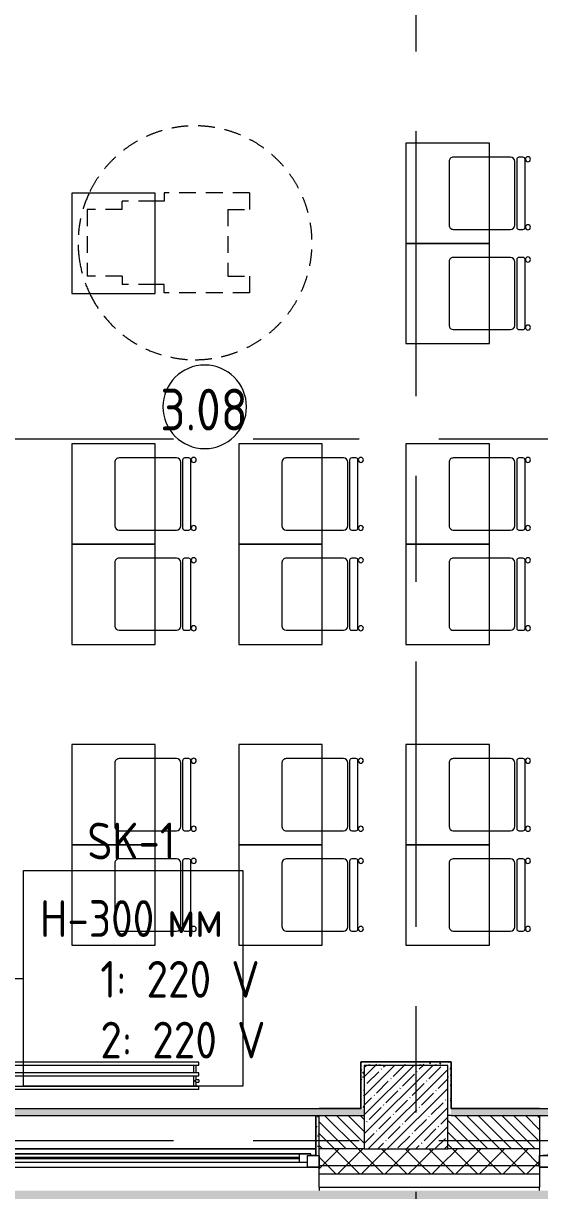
# Model space of a CAD drawing. Header units: millimetres. Extents: x 35111 to 235598, y -8553 to 29000.
# Drawn here: x 78310 to 81400, y 3300 to 10287 of the extents above; entities that cross this region are included whole.
import ezdxf

# ---------------------------------------------------------------- set-up
doc = ezdxf.new("R2010")
doc.units = ezdxf.units.MM
doc.linetypes.add('200_ШТРИХ__ш1_п0_6_', pattern=[160, 100, -60])
doc.linetypes.add('Осевая', pattern=[3175, 635, -476.25, 1587.5, -476.25])
for name, color, linetype, lineweight in [('A-AREA-IDEN', 7, 'Continuous', 9), ('A-GLAZ', 7, 'Continuous', 9), ('A-GLAZ-1', 7, 'Continuous', 13), ('A-WALL', 7, 'Continuous', 9), ('E-ELEC-FIXT-IDEN', 7, 'Continuous', 9), ('I-WALL', 7, 'Continuous', 9), ('M-EQPM', 7, 'Continuous', 9), ('S-COLS', 7, 'Continuous', 9), ('Оси-2', 7, 'Осевая', 9)]:
    doc.layers.add(name, color=color, linetype=linetype, lineweight=lineweight)
for name, color, linetype, lineweight, true_color in [('A-DETL-GENF-1', 7, 'Continuous', 9, 0xd4d4d4), ('A-WALL-1', 7, 'Continuous', 9, 0x3c3c3c), ('A-WALL-FNSH-1', 7, 'Continuous', 9, 0x3c3c3c), ('I-FURN-1', 7, 'Continuous', 9, 0xf0f0f0), ('I-FURN-2', 7, '200_ШТРИХ__ш1_п0_6_', 9, 0xf0f0f0)]:
    doc.layers.add(name, color=color, linetype=linetype, lineweight=lineweight, true_color=true_color)
doc.styles.add('GOST Common', font='GOST_Common.ttf', dxfattribs={"width": 0.9, "height": 250})
doc.styles.add('GOST Common_1', font='GOST_Common.ttf', dxfattribs={"width": 0.9, "height": 220})
pattern_1 = [(45, (0, 0), (-70.71068, 70.71068), []), (135, (0, 0), (-70.71068, -70.71068), [])]
pattern_2 = [(0, (0, 0), (121.92, 30.48), [10.058, -81.382, 10.058, -81.382, -487.68]), (0, (0, 0), (121.92, 30.48), [-182.88, 10.058, -172.822, 10.058, -81.382, -213.36]), (0, (0, 0), (121.92, 30.48), [-457.2, 10.058, -50.902, 10.058, -142.342]), (120, (45.72, 15.24), (-87.356454, 90.345817), [10.058, -81.382, 10.058, -81.382, -487.68]), (120, (45.72, 15.24), (-87.356454, 90.345817), [-182.88, 10.058, -172.822, 10.058, -81.382, -213.36]), (120, (45.72, 15.24), (-87.356454, 90.345817), [-457.2, 10.058, -50.902, 10.058, -142.342]), (240, (60.96, 76.2), (-34.563546, -120.825817), [10.058, -81.382, 10.058, -81.382, -487.68]), (240, (60.96, 76.2), (-34.563546, -120.825817), [-182.88, 10.058, -172.822, 10.058, -81.382, -213.36]), (240, (60.96, 76.2), (-34.563546, -120.825817), [-457.2, 10.058, -50.902, 10.058, -142.342])]

# ---------------------------------------------------------------- blocks, each defined once
blk = doc.blocks.new('BSC_Колонна _Прямоугольная - 500х500-V12-План размещения напольных электротехнических лючков и розеток 3 этажа в осях 12-23')
at = {"layer": 'S-COLS'}
h = blk.add_hatch(dxfattribs=at)
h.set_pattern_fill('FP_13', color=256, style=0, pattern_type=2)
h.set_pattern_definition([(45, (-80600, -3800), (-57.02463, 57.02463), []), (45, (-80542.975, -3800), (-57.02463, 57.02463), [100.806, -20.161, 3.353, -16.808])])
h.paths.add_polyline_path([(-250, -250), (250, -250), (250, 250), (-250, 250), (-250, 246.3)])
for p, q in [((250, 250), (-250, 250)), ((-250, 250), (-250, -250)), ((250, -250), (250, 250)), ((-250, -250), (250, -250))]:
    blk.add_line(p, q, dxfattribs=at)
blk = doc.blocks.new('120_Окно_СКБ_2Ст - 120_Окно_СКБ_2Ст 3000х2500 _мал_створка слева_-22809161-План размещения напольных электротехнических лючков и розеток 3 этажа в осях 12-23')
at = {"layer": 'A-GLAZ'}
for p, q in [((1500, -5), (-1500, -5)), ((-1380, -55), (550, -55)), ((550, -65), (-1380, -65)), ((720, -55), (1380, -55)), ((1380, -65), (720, -65)), ((-1480, -75), (-1450, -75)), ((620, -75), (650, -75)), ((1450, -75), (1480, -75))]:
    blk.add_line(p, q, dxfattribs=at)
at = {"layer": 'A-GLAZ-1'}
for p, q in [((-1500, -75), (-1500, -5)), ((-1500, -5), (-1430, -5)), ((-1430, -5), (-1430, -75)), ((600, -35), (-1430, -35)), ((-1430, -35), (-1430, -75)), ((-1380, -85), (-1380, -35)), ((550, -85), (550, -35)), ((600, -75), (600, -5)), ((600, -5), (670, -5)), ((600, -75), (600, -35)), ((670, -5), (670, -75)), ((1430, -35), (670, -35)), ((670, -35), (670, -75)), ((720, -85), (720, -35)), ((1380, -85), (1380, -35)), ((1430, -75), (1430, -5)), ((1430, -5), (1500, -5)), ((1430, -75), (1430, -35)), ((1500, -5), (1500, -75)), ((-1430, -75), (-1500, -75)), ((-1430, -75), (-1450, -75)), ((-1450, -75), (-1450, -85)), ((-1450, -85), (620, -85)), ((620, -85), (-1450, -85)), ((670, -75), (600, -75)), ((620, -75), (600, -75)), ((620, -85), (620, -75)), ((670, -75), (650, -75)), ((650, -75), (650, -85)), ((650, -85), (1450, -85)), ((1450, -85), (650, -85)), ((1500, -75), (1430, -75)), ((1450, -75), (1430, -75)), ((1450, -85), (1450, -75))]:
    blk.add_line(p, q, dxfattribs=at)
blk = doc.blocks.new('120_Окно_СКБ_1Ст - 120_Окно_СКБ_1Ст 900х2500_h_-19906774-План размещения напольных электротехнических лючков и розеток 3 этажа в осях 12-23')
at = {"layer": 'A-GLAZ'}
for p, q in [((450, -5), (-450, -5)), ((-330, -55), (330, -55)), ((330, -65), (-330, -65)), ((-430, -75), (-400, -75)), ((400, -75), (430, -75))]:
    blk.add_line(p, q, dxfattribs=at)
at = {"layer": 'A-GLAZ-1'}
for p, q in [((-450, -75), (-450, -5)), ((-450, -5), (-380, -5)), ((-380, -5), (-380, -75)), ((380, -35), (-380, -35)), ((-380, -35), (-380, -75)), ((-330, -85), (-330, -35)), ((330, -85), (330, -35)), ((380, -75), (380, -5)), ((380, -5), (450, -5)), ((380, -75), (380, -35)), ((450, -5), (450, -75)), ((-380, -75), (-450, -75)), ((-380, -75), (-400, -75)), ((-400, -75), (-400, -85)), ((-400, -85), (400, -85)), ((400, -85), (-400, -85)), ((450, -75), (380, -75)), ((400, -75), (380, -75)), ((400, -85), (400, -75))]:
    blk.add_line(p, q, dxfattribs=at)
blk = doc.blocks.new('Стол базовый прямоугольный - 1_7а-25476368-План размещения напольных электротехнических лючков и розеток 3 этажа в осях 12-23')
at = {"layer": 'I-FURN-1'}
for p, q in [((250, 300), (-250, 300)), ((-250, 300), (-250, -300)), ((250, -300), (250, 300)), ((-250, -300), (250, -300))]:
    blk.add_line(p, q, dxfattribs=at)
blk = doc.blocks.new('Стул Breuer - 1_9а-25403171-План размещения напольных электротехнических лючков и розеток 3 этажа в осях 12-23')
at = {"layer": 'I-FURN-1'}
for p, q in [((-215.9, 215.9), (-215.9, 0)), ((190.5, 241.3), (-190.5, 241.3)), ((215.9, 0), (215.9, 215.9)), ((-215.9, 0), (-215.9, -127)), ((215.9, -127), (215.9, 0)), ((-215.9, -176.2), (-215.9, -200.8)), ((203.2, -163.5), (-203.2, -163.5)), ((-190.5, -152.4), (190.5, -152.4)), ((215.9, -200.8), (215.9, -176.2)), ((-203.2, -213.5), (203.2, -213.5))]:
    blk.add_line(p, q, dxfattribs=at)
for centre, radius, start, end in [((-190.5, 215.9), 25.4, 90, 180), ((190.5, 215.9), 25.4, 0, 90), ((-190.5, -127), 25.4, 180, 270), ((190.5, -127), 25.4, 270, 360), ((-203.2, -176.2), 12.7, 90, 180), ((-203.2, -200.8), 12.7, 180, 270), ((203.2, -176.2), 12.7, 360, 90), ((203.2, -200.8), 12.7, 270, 360), ((-203.5, -230.6), 15.1, 360, 180), ((-203.5, -230.6), 15.1, 180, 360), ((203.7, -230.6), 15.1, 360, 180), ((203.7, -230.6), 15.1, 180, 360)]:
    blk.add_arc(centre, radius, start, end, dxfattribs=at)
blk = doc.blocks.new('Стул Breuer - 1_9а-V102-План размещения напольных электротехнических лючков и розеток 3 этажа в осях 12-23')
at = {"layer": 'I-FURN-1'}
for p, q in [((-215.9, 215.9), (-215.9, 0)), ((190.5, 241.3), (-190.5, 241.3)), ((215.9, 0), (215.9, 215.9)), ((-215.9, 0), (-215.9, -127)), ((215.9, -127), (215.9, 0)), ((-215.9, -176.2), (-215.9, -200.8)), ((203.2, -163.5), (-203.2, -163.5)), ((-190.5, -152.4), (190.5, -152.4)), ((215.9, -200.8), (215.9, -176.2)), ((-203.2, -213.5), (203.2, -213.5))]:
    blk.add_line(p, q, dxfattribs=at)
for centre, radius, start, end in [((-190.5, 215.9), 25.4, 135, 180), ((-190.5, 215.9), 25.4, 90, 135), ((190.5, 215.9), 25.4, 0, 90), ((-190.5, -127), 25.4, 180, 270), ((190.5, -127), 25.4, 270, 360), ((-203.2, -176.2), 12.7, 90, 180), ((-203.2, -200.8), 12.7, 180, 270), ((203.2, -176.2), 12.7, 360, 90), ((203.2, -200.8), 12.7, 270, 360), ((-203.5, -230.6), 15.1, 360, 180), ((-203.5, -230.6), 15.1, 180, 360), ((203.7, -230.6), 15.1, 360, 180), ((203.7, -230.6), 15.1, 180, 360)]:
    blk.add_arc(centre, radius, start, end, dxfattribs=at)
blk = doc.blocks.new('Стул Breuer - 1_9а-V94-План размещения напольных электротехнических лючков и розеток 3 этажа в осях 12-23')
at = {"layer": 'I-FURN-1'}
for p, q in [((-215.9, 215.9), (-215.9, 0)), ((190.5, 241.3), (-190.5, 241.3)), ((215.9, 0), (215.9, 215.9)), ((-215.9, 0), (-215.9, -127)), ((215.9, -127), (215.9, 0)), ((-215.9, -176.2), (-215.9, -200.8)), ((203.2, -163.5), (-203.2, -163.5)), ((-190.5, -152.4), (190.5, -152.4)), ((215.9, -200.8), (215.9, -176.2)), ((-203.2, -213.5), (203.2, -213.5))]:
    blk.add_line(p, q, dxfattribs=at)
for centre, radius, start, end in [((-190.5, 215.9), 25.4, 90, 180), ((190.5, 215.9), 25.4, 15, 90), ((190.5, 215.9), 25.4, 0, 15), ((-190.5, -127), 25.4, 180, 270), ((190.5, -127), 25.4, 270, 360), ((-203.2, -176.2), 12.7, 90, 180), ((-203.2, -200.8), 12.7, 180, 270), ((203.2, -176.2), 12.7, 360, 90), ((203.2, -200.8), 12.7, 270, 360), ((-203.5, -230.6), 15.1, 360, 180), ((-203.5, -230.6), 15.1, 180, 360), ((203.7, -230.6), 15.1, 360, 180), ((203.7, -230.6), 15.1, 180, 360)]:
    blk.add_arc(centre, radius, start, end, dxfattribs=at)
blk = doc.blocks.new('FRT_2D_Символ _разворот МГН_1 - D1_4_Символ доступности разворота МГН _360__-V109-План размещения напольных электротехнических лючков и розеток 3 этажа в осях 12-23')
at = {"layer": 'I-FURN-2'}
for p, q in [((-300, 325.4), (-300, -185.8)), ((-300, 325.4), (-200, 325.4)), ((-200, 195.4), (-200, 325.4)), ((200, 325.4), (300, 325.4)), ((200, 195.4), (200, 325.4)), ((300, 325.4), (300, -185.8)), ((-200, 195.4), (200, 195.4)), ((-300, -185.8), (-250, -185.8)), ((-250, -185.8), (-250, -238.4)), ((300, -185.8), (250, -185.8)), ((250, -185.8), (250, -238.4)), ((-250, -238.4), (-250, -435.8)), ((250, -238.4), (250, -435.8)), ((-200, -435.8), (-250, -435.8)), ((-200, -435.8), (-200, -645.8)), ((200, -435.8), (250, -435.8)), ((200, -435.8), (200, -645.8)), ((-200, -645.8), (200, -645.8))]:
    blk.add_line(p, q, dxfattribs=at)
for start, end in [(360, 244.88338), (295.74022, 360), (244.88338, 276.92308), (276.92308, 295.74022)]:
    blk.add_arc((0, 0), 700, start, end, dxfattribs=at)
blk = doc.blocks.new('Стул Breuer - 1_9а-V110-План размещения напольных электротехнических лючков и розеток 3 этажа в осях 12-23')
at = {"layer": 'I-FURN-1'}
for p, q in [((-215.9, 215.9), (-215.9, 0)), ((190.5, 241.3), (-190.5, 241.3)), ((215.9, 0), (215.9, 215.9)), ((-215.9, 0), (-215.9, -127)), ((215.9, -127), (215.9, 0)), ((-215.9, -176.2), (-215.9, -200.8)), ((203.2, -163.5), (-203.2, -163.5)), ((-190.5, -152.4), (190.5, -152.4)), ((215.9, -200.8), (215.9, -176.2)), ((-203.2, -213.5), (203.2, -213.5))]:
    blk.add_line(p, q, dxfattribs=at)
for centre, radius, start, end in [((-190.5, 215.9), 25.4, 105, 180), ((-190.5, 215.9), 25.4, 90, 105), ((190.5, 215.9), 25.4, 60, 90), ((190.5, 215.9), 25.4, 0, 60), ((-190.5, -127), 25.4, 180, 270), ((190.5, -127), 25.4, 270, 360), ((-203.2, -176.2), 12.7, 90, 180), ((-203.2, -200.8), 12.7, 180, 270), ((203.2, -176.2), 12.7, 360, 90), ((203.2, -200.8), 12.7, 270, 360), ((-203.5, -230.6), 15.1, 360, 180), ((-203.5, -230.6), 15.1, 180, 360), ((203.7, -230.6), 15.1, 360, 180), ((203.7, -230.6), 15.1, 180, 360)]:
    blk.add_arc(centre, radius, start, end, dxfattribs=at)
blk = doc.blocks.new('Стул Breuer - 1_9а-V111-План размещения напольных электротехнических лючков и розеток 3 этажа в осях 12-23')
at = {"layer": 'I-FURN-1'}
for p, q in [((-215.9, 215.9), (-215.9, 0)), ((190.5, 241.3), (-190.5, 241.3)), ((215.9, 0), (215.9, 215.9)), ((-215.9, 0), (-215.9, -127)), ((215.9, -127), (215.9, 0)), ((-215.9, -176.2), (-215.9, -200.8)), ((203.2, -163.5), (-203.2, -163.5)), ((-190.5, -152.4), (190.5, -152.4)), ((215.9, -200.8), (215.9, -176.2)), ((-203.2, -213.5), (203.2, -213.5))]:
    blk.add_line(p, q, dxfattribs=at)
for centre, radius, start, end in [((-190.5, 215.9), 25.4, 90, 180), ((190.5, 215.9), 25.4, 75, 90), ((190.5, 215.9), 25.4, 45, 75), ((190.5, 215.9), 25.4, 0, 45), ((-190.5, -127), 25.4, 180, 270), ((190.5, -127), 25.4, 270, 360), ((-203.2, -176.2), 12.7, 90, 180), ((-203.2, -200.8), 12.7, 180, 270), ((203.2, -176.2), 12.7, 360, 90), ((203.2, -200.8), 12.7, 270, 360), ((-203.5, -230.6), 15.1, 360, 180), ((-203.5, -230.6), 15.1, 180, 360), ((203.7, -230.6), 15.1, 360, 180), ((203.7, -230.6), 15.1, 180, 360)]:
    blk.add_arc(centre, radius, start, end, dxfattribs=at)
blk = doc.blocks.new('Стул Breuer - 1_9а-V112-План размещения напольных электротехнических лючков и розеток 3 этажа в осях 12-23')
at = {"layer": 'I-FURN-1'}
for p, q in [((-215.9, 215.9), (-215.9, 0)), ((190.5, 241.3), (-190.5, 241.3)), ((215.9, 0), (215.9, 215.9)), ((-215.9, 0), (-215.9, -127)), ((215.9, -127), (215.9, 0)), ((-215.9, -176.2), (-215.9, -200.8)), ((203.2, -163.5), (-203.2, -163.5)), ((-190.5, -152.4), (190.5, -152.4)), ((215.9, -200.8), (215.9, -176.2)), ((-203.2, -213.5), (203.2, -213.5))]:
    blk.add_line(p, q, dxfattribs=at)
for centre, radius, start, end in [((-190.5, 215.9), 25.4, 105, 180), ((-190.5, 215.9), 25.4, 90, 105), ((190.5, 215.9), 25.4, 75, 90), ((190.5, 215.9), 25.4, 30, 75), ((190.5, 215.9), 25.4, 0, 30), ((-190.5, -127), 25.4, 180, 270), ((190.5, -127), 25.4, 270, 360), ((-203.2, -176.2), 12.7, 90, 180), ((-203.2, -200.8), 12.7, 180, 270), ((203.2, -176.2), 12.7, 360, 90), ((203.2, -200.8), 12.7, 270, 360), ((-203.5, -230.6), 15.1, 360, 180), ((-203.5, -230.6), 15.1, 180, 360), ((203.7, -230.6), 15.1, 360, 180), ((203.7, -230.6), 15.1, 180, 360)]:
    blk.add_arc(centre, radius, start, end, dxfattribs=at)
blk = doc.blocks.new('Стул Breuer - 1_9а-V113-План размещения напольных электротехнических лючков и розеток 3 этажа в осях 12-23')
at = {"layer": 'I-FURN-1'}
for p, q in [((-215.9, 215.9), (-215.9, 0)), ((190.5, 241.3), (-190.5, 241.3)), ((215.9, 0), (215.9, 215.9)), ((-215.9, 0), (-215.9, -127)), ((215.9, -127), (215.9, 0)), ((-215.9, -176.2), (-215.9, -200.8)), ((203.2, -163.5), (-203.2, -163.5)), ((-190.5, -152.4), (190.5, -152.4)), ((215.9, -200.8), (215.9, -176.2)), ((-203.2, -213.5), (203.2, -213.5))]:
    blk.add_line(p, q, dxfattribs=at)
for centre, radius, start, end in [((-190.5, 215.9), 25.4, 105, 180), ((-190.5, 215.9), 25.4, 90, 105), ((190.5, 215.9), 25.4, 0, 90), ((-190.5, -127), 25.4, 180, 270), ((190.5, -127), 25.4, 270, 360), ((-203.2, -176.2), 12.7, 90, 180), ((-203.2, -200.8), 12.7, 180, 270), ((203.2, -176.2), 12.7, 360, 90), ((203.2, -200.8), 12.7, 270, 360), ((-203.5, -230.6), 15.1, 360, 180), ((-203.5, -230.6), 15.1, 180, 360), ((203.7, -230.6), 15.1, 360, 180), ((203.7, -230.6), 15.1, 180, 360)]:
    blk.add_arc(centre, radius, start, end, dxfattribs=at)
blk = doc.blocks.new('radiator_prado_classic_z_tip_30_po exemplyaru - Classic Z Тип 30-500-30677899-План размещения напольных электротехнических лючков и розеток 3 этажа в осях 12-23')
at = {"layer": 'M-EQPM'}
for p, q in [((0, 228), (0, 210)), ((1600, 228), (0, 228)), ((0, 210), (1600, 210)), ((17.5, 210), (17.5, 164)), ((32.5, 164), (32.5, 210)), ((1567.5, 210), (1567.5, 164)), ((1582.5, 164), (1582.5, 210)), ((1600, 210), (1600, 228)), ((1600, 164), (0, 164)), ((0, 164), (0, 146)), ((0, 146), (1600, 146)), ((17.5, 146), (17.5, 121.5)), ((32.5, 82), (32.5, 146)), ((1567.5, 146), (1567.5, 82)), ((1582.5, 121.5), (1582.5, 146)), ((1600, 146), (1600, 164)), ((17.5, 121.5), (0, 121.5)), ((17.5, 121.5), (0, 121.5)), ((0, 121.5), (0, 121.2)), ((0, 106.5), (0, 121.5)), ((0, 121.2), (0, 121.2)), ((0, 106.8), (0, 106.5)), ((0, 106.8), (0, 106.8)), ((0, 106.5), (17.5, 106.5)), ((0, 106.5), (17.5, 106.5)), ((1600, 82), (0, 82)), ((0, 82), (0, 64)), ((17.5, 106.5), (17.5, 82)), ((1600, 121.5), (1582.5, 121.5)), ((1600, 121.5), (1582.5, 121.5)), ((1582.5, 82), (1582.5, 106.5)), ((1582.5, 106.5), (1600, 106.5)), ((1582.5, 106.5), (1600, 106.5)), ((1600, 121.5), (1600, 106.5)), ((1600, 121.2), (1600, 121.5)), ((1600, 121.5), (1600, 121.2)), ((1600, 121.2), (1600, 121.5)), ((1600, 106.5), (1600, 106.8)), ((1600, 106.8), (1600, 106.5)), ((1600, 106.5), (1600, 106.8)), ((1600, 64), (1600, 82)), ((1600, 64), (0, 64))]:
    blk.add_line(p, q, dxfattribs=at)
for points, knots in [([(25, 114), (24.5, 114.5), (23.6, 115.4), (22.4, 116.6), (21.6, 117.4), (21.1, 117.9), (20.8, 118.2), (20.5, 118.5), (20.2, 118.8), (19.8, 119.1), (19.6, 119.4), (19.3, 119.7), (19, 120), (18.7, 120.3), (18.5, 120.5), (18.3, 120.7), (18.1, 120.9), (17.9, 121.1), (17.8, 121.2), (17.7, 121.3), (17.5, 121.5), (17.5, 121.5), (17.5, 121.5)], [0, 0, 0, 0, 0.142857, 0.285714, 0.357143, 0.392857, 0.428571, 0.464286, 0.5, 0.535714, 0.571429, 0.607143, 0.642857, 0.678571, 0.714286, 0.75, 0.785714, 0.821429, 0.857143, 0.892857, 0.928571, 1, 1, 1, 1]), ([(17.5, 106.5), (17.5, 106.5), (17.5, 106.5), (17.7, 106.7), (17.8, 106.8), (17.9, 106.9), (18.1, 107.1), (18.3, 107.3), (18.5, 107.5), (18.7, 107.7), (19, 108), (19.3, 108.3), (19.6, 108.6), (19.8, 108.9), (20.3, 109.3), (20.7, 109.7), (21.1, 110.1), (21.6, 110.6), (22.4, 111.4), (23.6, 112.6), (24.5, 113.5), (25, 114)], [0, 0, 0, 0, 0.071429, 0.107143, 0.142857, 0.178571, 0.214286, 0.25, 0.285714, 0.321429, 0.357143, 0.392857, 0.428571, 0.464286, 0.5, 0.571429, 0.607143, 0.642857, 0.714286, 0.857143, 1, 1, 1, 1]), ([(1575, 114), (1575.5, 114.5), (1576.4, 115.4), (1577.6, 116.6), (1578.4, 117.4), (1578.9, 117.9), (1579.2, 118.2), (1579.5, 118.5), (1579.8, 118.8), (1580.1, 119.2), (1580.4, 119.4), (1580.7, 119.7), (1581, 120), (1581.3, 120.3), (1581.5, 120.5), (1581.7, 120.7), (1581.9, 120.9), (1582.1, 121.1), (1582.2, 121.2), (1582.3, 121.3), (1582.5, 121.5), (1582.5, 121.5), (1582.5, 121.5)], [0, 0, 0, 0, 0.142857, 0.285714, 0.357143, 0.392857, 0.428571, 0.464286, 0.5, 0.535714, 0.571429, 0.607143, 0.642857, 0.678571, 0.714286, 0.75, 0.785714, 0.821429, 0.857143, 0.892857, 0.928571, 1, 1, 1, 1]), ([(1582.5, 106.5), (1582.5, 106.5), (1582.5, 106.5), (1582.3, 106.7), (1582.2, 106.8), (1582.1, 106.9), (1581.9, 107.1), (1581.7, 107.3), (1581.5, 107.5), (1581.3, 107.7), (1581, 108), (1580.7, 108.3), (1580.4, 108.6), (1580.1, 108.8), (1579.7, 109.3), (1579.3, 109.7), (1578.9, 110.1), (1578.4, 110.6), (1577.6, 111.4), (1576.4, 112.6), (1575.5, 113.5), (1575, 114)], [0, 0, 0, 0, 0.071429, 0.107143, 0.142857, 0.178571, 0.214286, 0.25, 0.285714, 0.321429, 0.357143, 0.392857, 0.428571, 0.464286, 0.5, 0.571429, 0.607143, 0.642857, 0.714286, 0.857143, 1, 1, 1, 1])]:
    blk.add_open_spline(points, degree=3, knots=knots, dxfattribs=at)
blk = doc.blocks.new('Марка_Помещения - Номер-25198446-План размещения напольных электротехнических лючков и розеток 3 этажа в осях 12-23')
at = {"layer": 'A-AREA-IDEN'}
for start, end in [(360, 180), (180, 360)]:
    blk.add_arc((0, 0), 2.5, start, end, dxfattribs=at)

msp = doc.modelspace()

# ---------------------------------------------------------------- hatches: boundary and pattern name
at = {"layer": 'A-DETL-GENF-1'}
h = msp.add_hatch(color=256, dxfattribs=at)
h.paths.add_polyline_path([(79002.7, -258), (84826.2, -258), (84826.2, 3300), (75858, 3300), (75858, -258), (76090.9, -258)])
h.paths.add_polyline_path([(66560, 11900), (66560, 27358), (41910, 27358), (41910, 23858), (38510, 23858), (38510, 23799.7), (38742.7, 23799.7), (38742.7, 15358), (42380, 15358), (42380, 11900), (64444, 11900)])
h.paths.add_polyline_path([(81914.4, 15650), (84500.7, 15650), (84500.7, 18590), (74040, 18590), (74040, 15650), (79002.7, 15650)])
at = {"layer": 'A-WALL'}
h = msp.add_hatch(dxfattribs=at)
h.set_pattern_fill('FP_19', color=256, style=0, pattern_type=2)
h.set_pattern_definition([(135, (0, 0), (-35.35534, -35.35534), [])])
h.paths.add_polyline_path([(83200, 3550), (83200, 3750), (82300, 3750), (82300, 3550), (82642.4, 3550)])
h.paths.add_polyline_path([(84100, 3550), (84200, 3550), (84200, 3750), (84100, 3750)])
h.paths.add_polyline_path([(80350, 3550), (80350, 3750), (80080, 3750), (80080, 3550)])
h.paths.add_polyline_path([(80850, 3550), (81400, 3550), (81400, 3750), (80850, 3750)])
h.paths.add_polyline_path([(77080, 3550), (77080, 3750), (75980, 3750), (75980, 3550), (76090.9, 3550)])
h = msp.add_hatch(dxfattribs=at)
h.set_pattern_fill('FP_20', color=256, style=0, pattern_type=2)
h.set_pattern_definition(pattern_1)
h.paths.add_polyline_path([(84500.7, 3450), (84500.7, 3550), (84100, 3550), (84100, 3450), (84200, 3450)])
h.paths.add_polyline_path([(83200, 3450), (83200, 3550), (82300, 3550), (82300, 3450), (82642.4, 3450)])
h.paths.add_polyline_path([(81186.5, 3450), (81400, 3450), (81400, 3550), (80080, 3550), (80080, 3450), (80458.6, 3450)])
h.paths.add_polyline_path([(77080, 3450), (77080, 3550), (75700, 3550), (75700, 3450), (76090.9, 3450)])
h = msp.add_hatch(dxfattribs=at)
h.set_pattern_fill('FP_20', color=256, style=0, pattern_type=2)
h.set_pattern_definition(pattern_1)
h.paths.add_polyline_path([(84500.7, 3400), (84500.7, 3450), (84100, 3450), (84100, 3400)])
h.paths.add_polyline_path([(83200, 3400), (83200, 3450), (82300, 3450), (82300, 3400), (82642.4, 3400)])
h.paths.add_polyline_path([(81186.5, 3400), (81400, 3400), (81400, 3450), (80080, 3450), (80080, 3400), (80458.6, 3400)])
h.paths.add_polyline_path([(77080, 3400), (77080, 3450), (75700, 3450), (75700, 3400), (76090.9, 3400)])
at = {"layer": 'I-WALL'}
h = msp.add_hatch(dxfattribs=at)
h.set_pattern_fill('FP_71', color=256, style=0, pattern_type=2)
h.set_pattern_definition(pattern_2)
h.paths.add_polyline_path([(80330, 3790), (80350, 3790), (80350, 4070), (80330, 4070), (80330, 3791)])
h = msp.add_hatch(dxfattribs=at)
h.set_pattern_fill('FP_71', color=256, style=0, pattern_type=2)
h.set_pattern_definition(pattern_2)
h.paths.add_polyline_path([(80850, 4050), (80870, 4050), (80870, 4070), (80350, 4070), (80350, 4050), (80458.6, 4050)])
h = msp.add_hatch(dxfattribs=at)
h.set_pattern_fill('FP_71', color=256, style=0, pattern_type=2)
h.set_pattern_definition(pattern_2)
h.paths.add_polyline_path([(80870, 3750), (80870, 4050), (80850, 4050), (80850, 3750)])
h = msp.add_hatch(dxfattribs=at)
h.set_pattern_fill('FP_71', color=256, style=0, pattern_type=2)
h.set_pattern_definition(pattern_2)
h.paths.add_polyline_path([(80350, 3750), (80350, 3790), (76000, 3790), (76000, 3750), (79730.6, 3750)])
h = msp.add_hatch(dxfattribs=at)
h.set_pattern_fill('FP_71', color=256, style=0, pattern_type=2)
h.set_pattern_definition(pattern_2)
h.paths.add_polyline_path([(83734.3, 3750), (84180, 3750), (84180, 3790), (80870, 3790), (80870, 3750), (83370.3, 3750)])
h = msp.add_hatch(dxfattribs=at)
h.set_pattern_fill('FP_71', color=256, style=0, pattern_type=2)
h.set_pattern_definition(pattern_2)
h.paths.add_polyline_path([(80080, 3510), (80080, 3750), (80060, 3750), (80060, 3510)])

# ---------------------------------------------------------------- linework, layer by layer
at = {"layer": 'A-WALL'}
for p, q in [((80870, 4070), (80870, 4070)), ((80870, 4050), (80870, 3790)), ((80330, 3790), (80080, 3790)), ((81400, 3790), (80870, 3790)), ((80870, 3750), (80850, 3750)), ((77100, 3550), (80060, 3550)), ((80350, 3550), (80080, 3550)), ((81400, 3550), (80850, 3550)), ((80080, 3450), (81400, 3450)), ((80080, 3400), (81400, 3400)), ((80080, 3320), (81400, 3320))]:
    msp.add_line(p, q, dxfattribs=at)
at = {"layer": 'A-WALL-1'}
for p, q in [((80870, 4070), (80330, 4070)), ((80080, 3790), (77080, 3790)), ((80330, 3791), (80330, 3790)), ((84100, 3790), (81400, 3790)), ((75980, 3750), (80350, 3750)), ((80060, 3750), (80060, 3510)), ((80080, 3320), (80080, 3750)), ((80870, 3750), (84200, 3750)), ((81400, 3750), (81400, 3320)), ((80060, 3510), (80080, 3510)), ((81400, 3510), (81420, 3510))]:
    msp.add_line(p, q, dxfattribs=at)
at = {"layer": 'A-WALL-FNSH-1'}
for p, q in [((80329, 4071), (80329, 3791)), ((80871, 4071), (80329, 4071)), ((80330, 3791), (80330, 4070)), ((80870, 4070), (80870, 4050)), ((80871, 3791), (80871, 4071)), ((80329, 3791), (80080, 3791)), ((80080, 3791), (80080, 3790)), ((81400, 3791), (80871, 3791)), ((81400, 3790), (81400, 3791)), ((80059, 3750), (80059, 3510)), ((80059, 3510), (80060, 3510)), ((80080, 3320), (80080, 3300)), ((81400, 3300), (81400, 3320))]:
    msp.add_line(p, q, dxfattribs=at)
at = {"layer": 'E-ELEC-FIXT-IDEN'}
msp.add_line((75881, 4570.4), (78310.1, 4570.9), dxfattribs=at)
at = {"layer": 'E-ELEC-FIXT-IDEN', "flags": 128}
msp.add_lwpolyline([(78310.1, 5216.4), (79623.4, 5216.4), (79623.4, 3925.4), (78310.1, 3925.4)], close=True, dxfattribs=at)
at = {"layer": 'I-WALL'}
for p, q in [((77080, 3791), (80080, 3791)), ((81400, 3791), (82300, 3791)), ((80060, 3550), (77100, 3550))]:
    msp.add_line(p, q, dxfattribs=at)
at = {"layer": 'Оси-2'}
for p, q in [((80660, 593.7), (80660, 25030)), ((38410.7, 7800), (82250, 7800)), ((38410.7, 3600), (82250, 3600))]:
    msp.add_line(p, q, dxfattribs=at)

# ---------------------------------------------------------------- block references
at = {"layer": 'A-AREA-IDEN', "xscale": 99.99999999999993, "yscale": 99.99999999999993, "zscale": 99.99999999999993}
msp.add_blockref('Марка_Помещения - Номер-25198446-План размещения напольных электротехнических лючков и розеток 3 этажа в осях 12-23', (79395.7, 7991.9), dxfattribs=at)
at = {"layer": 'A-GLAZ', "rotation": 180}
for name, p in [('120_Окно_СКБ_2Ст - 120_Окно_СКБ_2Ст 3000х2500 _мал_створка слева_-22809161-План размещения напольных электротехнических лючков и розеток 3 этажа в осях 12-23', (78580, 3435)), ('120_Окно_СКБ_1Ст - 120_Окно_СКБ_1Ст 900х2500_h_-19906774-План размещения напольных электротехнических лючков и розеток 3 этажа в осях 12-23', (81850, 3435))]:
    msp.add_blockref(name, p, dxfattribs=at)
at = {"layer": 'I-FURN-1'}
for name, p, rotation in [('FRT_2D_Символ _разворот МГН_1 - D1_4_Символ доступности разворота МГН _360__-V109-План размещения напольных электротехнических лючков и розеток 3 этажа в осях 12-23', (79337.7, 8973.9), 269.9999999999993), ('Стул Breuer - 1_9а-V102-План размещения напольных электротехнических лючков и розеток 3 этажа в осях 12-23', (81099.3, 9270.1), 89.99999999999959), ('Стул Breuer - 1_9а-V94-План размещения напольных электротехнических лючков и розеток 3 этажа в осях 12-23', (81099.3, 8670.1), 89.99999999999959), ('Стул Breuer - 1_9а-25403171-План размещения напольных электротехнических лючков и розеток 3 этажа в осях 12-23', (79099.3, 7470.1), 89.99999999999959), ('Стул Breuer - 1_9а-V111-План размещения напольных электротехнических лючков и розеток 3 этажа в осях 12-23', (80099.3, 7470.1), 89.99999999999959), ('Стул Breuer - 1_9а-V113-План размещения напольных электротехнических лючков и розеток 3 этажа в осях 12-23', (81099.3, 7470.1), 89.99999999999959), ('Стул Breuer - 1_9а-25403171-План размещения напольных электротехнических лючков и розеток 3 этажа в осях 12-23', (79099.3, 6870.1), 89.99999999999959), ('Стул Breuer - 1_9а-25403171-План размещения напольных электротехнических лючков и розеток 3 этажа в осях 12-23', (80099.3, 6870.1), 89.99999999999959), ('Стул Breuer - 1_9а-V113-План размещения напольных электротехнических лючков и розеток 3 этажа в осях 12-23', (81099.3, 6870.1), 89.99999999999959), ('Стул Breuer - 1_9а-V102-План размещения напольных электротехнических лючков и розеток 3 этажа в осях 12-23', (79099.3, 5670.1), 89.99999999999959), ('Стул Breuer - 1_9а-V102-План размещения напольных электротехнических лючков и розеток 3 этажа в осях 12-23', (80099.3, 5670.1), 89.99999999999959), ('Стул Breuer - 1_9а-25403171-План размещения напольных электротехнических лючков и розеток 3 этажа в осях 12-23', (81099.3, 5670.1), 89.99999999999959), ('Стул Breuer - 1_9а-25403171-План размещения напольных электротехнических лючков и розеток 3 этажа в осях 12-23', (79099.3, 5070.1), 89.99999999999959), ('Стул Breuer - 1_9а-V110-План размещения напольных электротехнических лючков и розеток 3 этажа в осях 12-23', (80099.3, 5070.1), 89.99999999999959), ('Стул Breuer - 1_9а-V112-План размещения напольных электротехнических лючков и розеток 3 этажа в осях 12-23', (81099.3, 5070.1), 89.99999999999959)]:
    msp.add_blockref(name, p, dxfattribs=dict(at, rotation=rotation))
for p in [(80849.3, 9270.1), (78849.3, 8970.1), (80849.3, 8670.1), (78849.3, 7470.1), (79849.3, 7470.1), (80849.3, 7470.1), (78849.3, 6870.1), (79849.3, 6870.1), (80849.3, 6870.1), (78849.3, 5670.1), (79849.3, 5670.1), (80849.3, 5670.1), (78849.3, 5070.1), (79849.3, 5070.1), (80849.3, 5070.1)]:
    msp.add_blockref('Стол базовый прямоугольный - 1_7а-25476368-План размещения напольных электротехнических лючков и розеток 3 этажа в осях 12-23', p, dxfattribs=at)
at = {"layer": 'M-EQPM'}
msp.add_blockref('radiator_prado_classic_z_tip_30_po exemplyaru - Classic Z Тип 30-500-30677899-План размещения напольных электротехнических лючков и розеток 3 этажа в осях 12-23', (77761.2, 3842), dxfattribs=at)
at = {"layer": 'S-COLS'}
msp.add_blockref('BSC_Колонна _Прямоугольная - 500х500-V12-План размещения напольных электротехнических лючков и розеток 3 этажа в осях 12-23', (80600, 3800), dxfattribs=at)

# ---------------------------------------------------------------- texts
at = {"layer": 'A-AREA-IDEN', "insert": (79130, 8100.4), "char_height": 250, "width": 663.797, "attachment_point": 1, "style": 'GOST Common'}
msp.add_mtext('3.08', dxfattribs=at)
at = {"layer": 'E-ELEC-FIXT-IDEN', "char_height": 220, "attachment_point": 1, "style": 'GOST Common_1'}
for s, insert, width in [('SK-1', (78693.1, 5502.8), 656.582), ('H-300 ', (78410.1, 5038.8), 923.544), ('мм', (79172.1, 5038.8), 375.19), ('   1: 220 V', (78410.1, 4675), 1291.519), ('   2: 220 V', (78410.1, 4311.2), 1342.025)]:
    msp.add_mtext(s, dxfattribs=dict(at, insert=insert, width=width))

doc.saveas('drawing.dxf')
